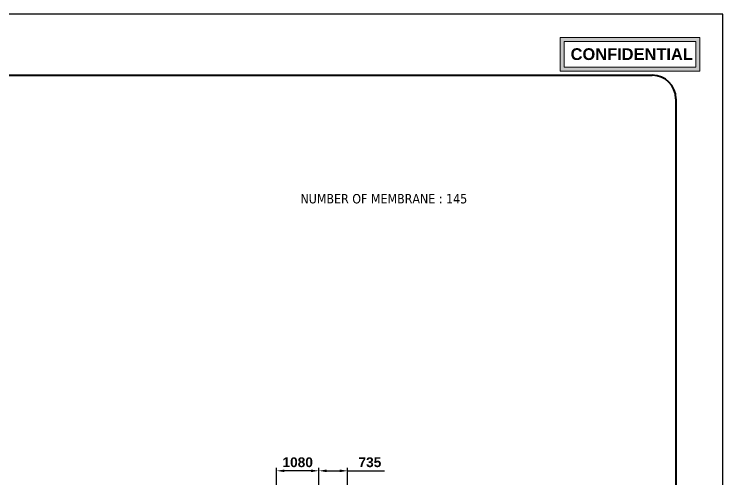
# Model space of a CAD drawing. Extents: x 0 to 50400, y 0 to 35640.
# Drawn here: x 32313 to 50400, y 23742 to 35640 of the extents above; entities that cross this region are included whole.
import ezdxf
from ezdxf.enums import TextEntityAlignment as Align

# ---------------------------------------------------------------- set-up
doc = ezdxf.new("R2010")
doc.units = 0
doc.layers.add('KC-2B HHITABLE', color=253, linetype='Continuous', lineweight=25)
doc.layers.add('KC-2B REV', color=1, linetype='Continuous')
doc.layers.add('New Scale Title', color=7, linetype='Continuous')
doc.layers.add('MULTI-PLOT-AREA', color=2, linetype='Continuous', plot=False)
doc.styles.add('arial', font='Arial Bold.ttf')
doc.styles.add('Default', font='Tahoma.ttf')
doc.dimstyles.new('Copy of ISO-25$0', dxfattribs={"dimtxt": 250, "dimasz": 200, "dimexe": 80, "dimexo": 180, "dimgap": 90, "dimtad": 1, "dimdec": 1, "dimdsep": 46, "dimtxsty": 'arial', "dimcen": 120, "dimclrd": 253, "dimclre": 253, "dimclrt": 3, "dimadec": 0, "dimazin": 0, "dimtfac": 1, "dimtdec": 1, "dimtmove": 0, "dimatfit": 3, "dimfxl": 1, "dimlwd": -1, "dimlwe": -1, "dimarcsym": 0})

# ---------------------------------------------------------------- blocks, each defined once
blk = doc.blocks.new('MULTI-PLOT-AREA')
at = {"layer": 'MULTI-PLOT-AREA'}
blk.add_lwpolyline([(0, 0), (1, 0), (1, 1), (0, 1)], close=True, dxfattribs=at)
blk = doc.blocks.new('*D1')
at = {"layer": 'Defpoints', "color": 0, "transparency": 16777216}
for p in [(40824, 23973), (40089, 22959), (40824, 22959)]:
    blk.add_point(p, dxfattribs=at)
at = {"layer": 'KC-2B REV', "color": 253, "transparency": 16777216}
for p, q in [((40089, 23139), (40089, 24053)), ((40289, 23973), (40624, 23973)), ((40824, 23139), (40824, 24053)), ((40824, 23973), (41761, 23973))]:
    blk.add_line(p, q, dxfattribs=at)
for points in [[(40289, 24006), (40289, 23939), (40089, 23973)], [(40624, 23939), (40624, 24006), (40824, 23973)]]:
    blk.add_solid(points, dxfattribs=at)
at = {"layer": 'KC-2B REV', "color": 3, "transparency": 16777216, "insert": (41392, 24190), "char_height": 250, "attachment_point": 5, "style": 'arial'}
blk.add_mtext('735', dxfattribs=at)
blk = doc.blocks.new('*D2')
at = {"layer": 'Defpoints', "color": 0, "transparency": 16777216}
for p in [(39009, 23973), (39009, 22959), (40089, 22959)]:
    blk.add_point(p, dxfattribs=at)
at = {"layer": 'KC-2B REV', "color": 253, "transparency": 16777216}
for p, q in [((39009, 23139), (39009, 24053)), ((39889, 23973), (39209, 23973)), ((40089, 23139), (40089, 24053))]:
    blk.add_line(p, q, dxfattribs=at)
for points in [[(39209, 24006), (39209, 23939), (39009, 23973)], [(39889, 23939), (39889, 24006), (40089, 23973)]]:
    blk.add_solid(points, dxfattribs=at)
at = {"layer": 'KC-2B REV', "color": 3, "transparency": 16777216, "insert": (39549, 24190), "char_height": 250, "attachment_point": 5, "style": 'arial'}
blk.add_mtext('1080', dxfattribs=at)

msp = doc.modelspace()

# ---------------------------------------------------------------- hatches: boundary and pattern name
at = {"layer": 'New Scale Title', "lineweight": 5, "true_color": 0xff0000}
h = msp.add_hatch(color=1, dxfattribs=at)
h.dxf.hatch_style = 1
h.paths.add_polyline_path([(49813.3, 35044.64), (46249.3, 35044.64), (46249.3, 34180.64), (49813.3, 34180.64)])
h.paths.add_polyline_path([(46351.3, 34282.64), (46351.3, 34942.64), (49711.3, 34942.64), (49711.3, 34282.64)], flags=16)
h.paths.add_polyline_path([(46420.18, 34299.71), (49689.89, 34299.71), (49689.89, 34917.92), (46420.18, 34917.92)], flags=8)

# ---------------------------------------------------------------- linework, layer by layer
at = {"layer": 'New Scale Title', "color": 1, "lineweight": 5, "true_color": 0xff0000}
for p, q in [((46249.3, 35044.64), (49813.3, 35044.64)), ((46249.3, 34180.64), (46249.3, 35044.64)), ((46351.3, 34282.64), (46351.3, 34942.64)), ((46351.3, 34942.64), (49711.3, 34942.64)), ((49711.3, 34282.64), (49711.3, 34942.64)), ((49813.3, 35044.64), (49813.3, 34180.64)), ((49711.3, 34282.64), (46351.3, 34282.64)), ((49813.3, 34180.64), (46249.3, 34180.64))]:
    msp.add_line(p, q, dxfattribs=at)
at = {"layer": 'New Scale Title', "color": 7, "linetype": 'Continuous', "lineweight": 40}
for p, q in [((1800, 34080), (48600, 34080)), ((49200, 33480), (49200, 1800))]:
    msp.add_line(p, q, dxfattribs=at)
msp.add_arc((48600, 33480), 600, 0, 90, dxfattribs=at)

# ---------------------------------------------------------------- block references
at = {"layer": 'New Scale Title', "lineweight": 5, "xscale": 50400, "yscale": 35640, "zscale": 1.2}
msp.add_blockref('MULTI-PLOT-AREA', (0, 0), dxfattribs=at)

# ---------------------------------------------------------------- texts
at = {"layer": 'KC-2B HHITABLE', "style": 'Default'}
msp.add_text('NUMBER OF MEMBRANE : 145', height=240, dxfattribs=at).set_placement((41748.28, 30925.1), align=Align.MIDDLE_CENTER)
at = {"layer": 'New Scale Title', "color": 1, "lineweight": 5, "true_color": 0xff0000, "insert": (46515.03, 34768.64), "char_height": 300, "attachment_point": 1, "style": 'arial'}
msp.add_mtext_dynamic_manual_height_columns('{\\fArial|b1|i0|c129|p34;CONFIDENTIAL}', width=265200, gutter_width=8226000, heights=[0], dxfattribs=at)

# ---------------------------------------------------------------- dimensions: what is measured, and where the dimension line sits
at = {"layer": 'KC-2B REV'}
for base, p2, picture, middle in [((39008.71, 23972.58), (39008.71, 22959.1), '*D2', (39548.71, 24190.31)), ((40823.71, 23972.58), (40823.71, 22959.1), '*D1', (41392.36, 24190.22))]:
    dim = msp.add_linear_dim(base=base, p1=(40088.71, 22959.1), p2=p2, dimstyle='Copy of ISO-25$0', dxfattribs=at)
    dim.commit()
    dim.dimension.update_dxf_attribs({"geometry": picture, "text_midpoint": middle})

doc.saveas('drawing.dxf')
